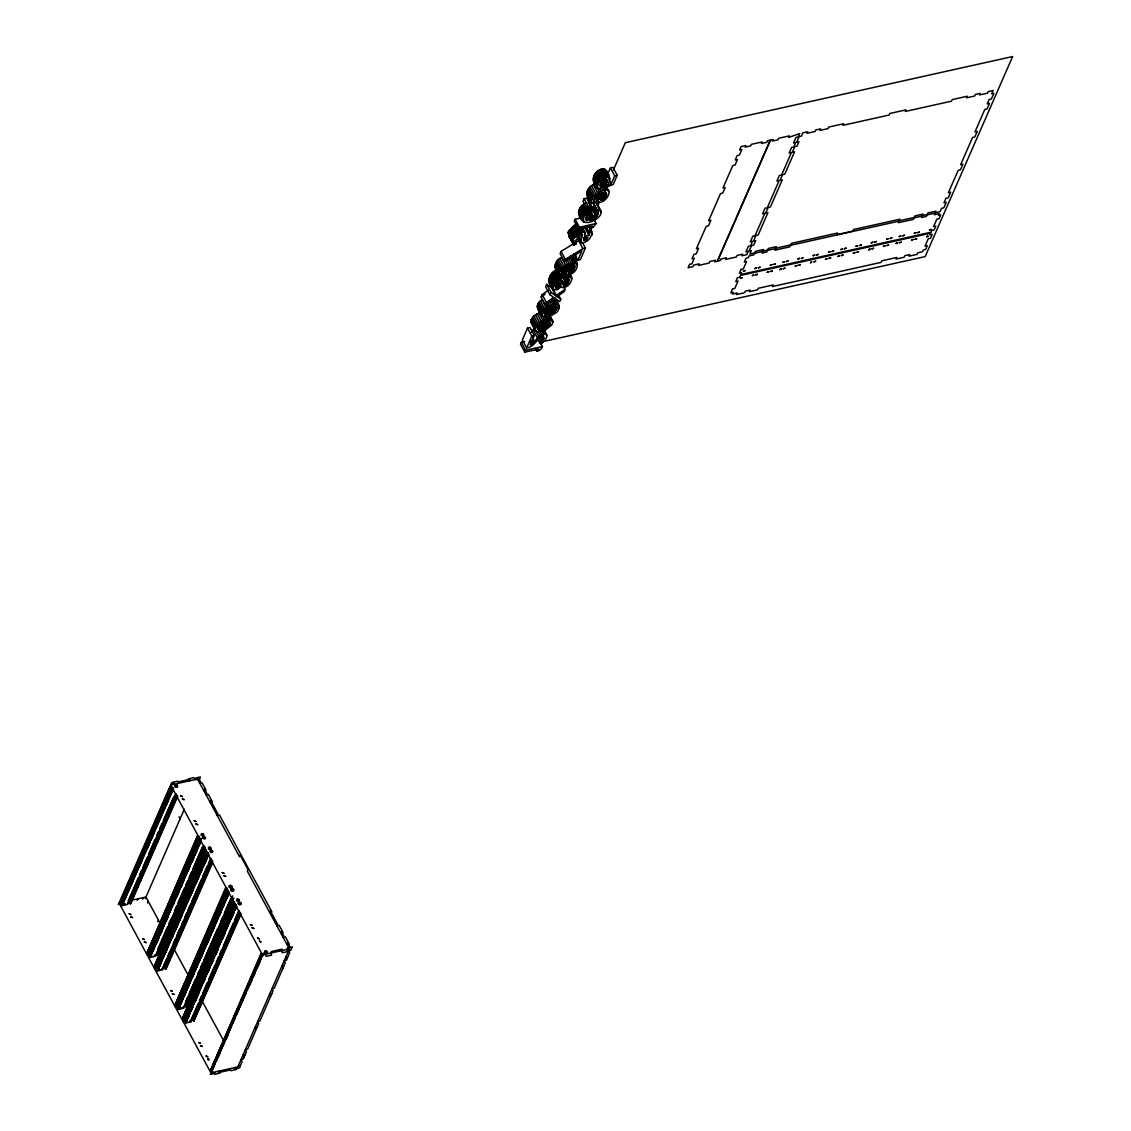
<?xml version="1.0" encoding="UTF-8"?>
<svg xmlns="http://www.w3.org/2000/svg" width="1131" height="1131" viewBox="0 0 1131 1131"><rect width="100%" height="100%" fill="white"/><g stroke="black" fill="none" stroke-linecap="round" stroke-linejoin="round"><path stroke-width="1.5" d="M574.859 266.167L573.516 264.979L570.349 267.34L568.214 272.302C571.508 274.041 575.043 269.249 574.859 266.167L573.417 263.523M606.668 194.461L605.339 192.199L603.586 193.344L601.07 195.861L600.038 199.523C603.021 201.219 606.103 197.119 606.668 194.461L605.241 191.803M601.07 212.388L595.471 201.502L593.238 203.269L598.158 211.737C599.176 216.403 593.308 219.852 589.265 220.446C601.579 212.642 589.788 205.884 584.02 216.318C579.015 228.533 601.169 220.248 601.07 212.388L595.471 201.502M558.46 269.701C549.002 270.988 545.17 283.584 553.625 289.861L557.526 289.635L561.499 286.355L562.178 287.585C568.709 288.264 575.142 278.721 569.416 273.546M549.694 315.408L552.889 321.557L551.815 324.979L544.76 330.535L536.971 331.765L535.274 330.591L530.665 320.78L533.917 315.945L540.519 312.114M552.564 320.709C546.499 316.652 534.553 323.268 535.274 330.591M554.798 298.513C559.477 303.009 561.386 310.262 554.671 313.655C551.221 315.902 546.542 318.362 542.484 316.383C537.889 311.52 534.383 303.645 541.933 299.871L549.949 314.545C574.647 297.001 527.173 313.64 549.949 314.545M555.067 299.715L554.77 297.863L559.393 306.671M597.253 215.823L592.955 207.864L594.128 205.375L593.238 203.269M550.288 323.452C548.281 318.207 538.667 323.438 537.578 327.849C539.628 333.094 549.214 327.877 550.288 323.452L548.86 320.794M589.548 229.07L592.418 234.386L591.428 234.598L591.555 231.035L589.011 226.313M592.418 234.386L590.636 236.506C590.226 240.96 578.167 246.714 581.362 238.57L575.976 239.772L576.287 243.745L573.827 245.229L573.502 240.323L572.187 240.62L573.021 238.698L568.723 230.738L576.64 224.065L580.938 232.025L584.996 232.293L584.6 236.125L588.912 235.163L588.799 231.869L585.929 226.568M559.562 275.3C552.974 269.857 553.992 260.809 561.414 257.444L565.712 265.403C562.475 267.368 557.032 272.203 560.34 276.105L562.715 274.409L561.273 271.751M593.096 198.971L594.538 201.629L592.163 203.326C583.865 196.61 586.056 187.265 594.977 183.745L599.274 191.704C621.456 182.218 599.402 215.314 594.722 196.045M599.274 191.704L592.305 197.444L591.386 202.52M569.133 280.276L569.19 279.3C566.391 277.434 563.309 282.665 563.492 285.224C566.122 287.133 568.61 282.439 569.133 280.276L567.705 277.632M562.361 281.506C556.282 273.292 552.395 300.676 562.361 281.506L560.919 278.848M573.827 245.229L568.95 236.407L569.204 232.364L567.875 232.647L573.106 241.921M175.899 785.14C176.705 788.66 177.228 784.235 175.376 785.267C175.559 788.081 177.411 784.49 175.8 786.526M202.916 835.357L202.081 834.113L203.043 834.24L202.576 835.385L201.629 834.07L203 835.328M203.75 837.194L204.881 837.873M209.376 847.402C211.865 850.201 208.995 846.638 209.631 848.773C209.73 846.539 210.917 848.222 208.995 848.179M211.073 850.54L212.246 851.53L211.073 851.092M230.144 886.025L230.823 887.312M231.883 889.037L232.604 890.394M237.666 899.385C240.239 902.269 235.248 897.618 237.637 900.7C240.338 900.12 235.7 898.353 238.33 900.842M239.235 902.623L239.885 904.079M265.601 951.397L266.421 952.811M603.968 188.099L603.389 186.756C614.995 175.234 596.701 177.864 600.886 187.675L598.751 189.513C590.933 184.042 591.838 172.322 600.717 169.367C608.407 166.172 613.016 181.851 606.216 185.809L611.291 183.674L614.713 175.871L610.401 167.911L612.917 167.346L617.229 175.305L613.242 184.41L603.968 188.099L600.391 181.469M597.818 188.58C595.698 182.897 605.043 173.552 609.765 178.345M573.092 258.561L572.95 256.426C580.627 262.604 577.446 272.684 568.921 274.706C561.923 275.667 567.55 266.11 571.113 265.121C567.013 265.728 561.132 269.136 562.093 273.914L562.715 274.409M582.96 221.209C575.948 215.865 578.012 205.828 585.717 203.297M743.35 271.129L744.862 270.903M803.024 257.995L801.398 258.561L802.854 257.585M861.355 244.89L859.687 245.583L861.271 245.102M919.376 231.954L917.75 232.83L919.418 232.053M753.797 274.89L752.384 275.512M753.939 275.215L752.341 275.596M811.789 261.968L810.446 263.071L810.63 262.279M868.622 250.036L870.22 249.173L868.636 249.598M926.558 236.747L928.183 236.294L926.6 236.662M928.155 236.365L927.406 236.096M232.986 890.097L231.431 889.136L232.505 890.408M207.666 1059.125C209.744 1062.377 209.235 1056.778 207.708 1059.577M260.922 941.911L259.338 940.978L260.809 942.038M539.544 343.414L543.855 338.367L543.559 335.808C537.055 337.9 534.567 347.245 526.678 347.853L522.366 339.894L527.498 328.146L530.029 327.58L534.327 335.554L530.185 345.026C536.207 342.495 537.819 333.277 545.269 333.702C549.765 336.374 543.318 342.212 540.872 344.22L537.395 339.427M594.538 201.629L593.916 201.134C592.955 196.356 598.836 192.949 602.936 192.341L598.681 196.342L597.592 201.36M571.565 277.533L568.766 276.883L564.411 279.696L563.69 277.957C557.866 276.939 552.762 283.952 553.2 289.324M591.852 215.682L592.079 213.363C588.855 211.469 585.278 216.473 585.505 219.485L586.918 220.587L591.852 215.682L589.703 211.695M582.069 236.69L582.507 234.258L581.08 233.792L576.725 237.878L582.069 236.69L580.627 234.032M558.389 305.144C552.197 302.514 539.275 309.258 542.484 316.383M870.177 249.371L869.442 249.032M204.683 838.212L203.764 837.548M119.759 903.358L170.088 787.289L119.759 903.358L120.72 903.132L171.29 787.501L170.314 787.713M120.876 903.429L172.096 787.317L120.72 903.132M172.11 792.152L173.51 788.943L172.732 787.501L121.681 903.245L172.251 787.614M175.899 793.566L127.435 904.39L122.049 905.592L172.223 789.226L173.184 789.339M122.954 904.574L121.978 904.8L172.548 789.155M122.134 905.083L173.128 788.222M122.049 905.592L173.51 788.943M131.055 885.7L133.161 880.879M140.173 864.819L142.28 859.998M147.2 848.759L150.013 842.341M151.413 839.131L153.519 834.31M166.158 805.399L168.265 800.578M128.185 900.842L138.024 878.349M139.424 875.14L141.531 870.319M142.944 867.109L147.157 857.468M148.557 854.258L154.876 839.81M156.983 834.989L158.382 831.78M159.796 828.571L161.903 823.75M163.302 820.54L173.128 798.048M174.259 796.351L127.435 904.39M139.24 879.395L129.415 901.888L130.192 903.782L177.002 795.743M140.64 876.186L174.358 799.094M129.5 902.057L175.856 796.054M176.804 794.909L129.952 903.344M130.178 903.301L177.228 795.687M130.192 903.782L177.242 796.167M130.758 903.655L177.807 796.04M137.19 900.375L137.883 898.82M142.676 899.159L143.368 897.604M145.235 898.65L184.325 809.245M197.232 779.711L198.208 777.478L200.555 781.804L199.862 783.373L202.124 782.864L206.026 790.074L203.764 790.569L204.442 789.014L206.789 793.34L206.096 794.895L208.358 794.4L212.26 801.596L209.998 802.105L210.677 800.536L217.901 813.91L217.223 815.465L219.485 814.97L271.921 911.939L269.659 912.448L270.337 910.893L277.604 924.31L276.925 925.879L279.173 925.37L283.075 932.58L280.813 933.075L281.492 931.52L283.839 935.846L283.16 937.401L285.408 936.906L289.31 944.102L287.048 944.611L287.726 943.042L290.073 947.368L237.086 1068.541M199.014 780.333L200.47 776.983L195.635 778.057L194.942 779.627L193.853 777.605L188.368 778.821L189.457 780.842L190.149 779.273L179.391 781.662L178.712 783.232L177.624 781.21L172.138 782.44L173.227 784.447L173.905 782.892L171.332 783.458L118.373 904.56L120.96 903.994M147.567 902.976L148.26 901.421M157.704 921.708L158.382 920.153M147.327 952.33L197.487 835.965L147.327 952.33L198.533 836.219M199.621 838.241L197.854 838.637L199.31 839.343L148.755 954.974L147.779 955.186L147.284 954.267L198.688 836.516L199.565 837.124M149.32 950.436L155.64 935.973M157.039 932.764L159.146 927.943M160.545 924.734L166.865 910.285M168.279 907.062L174.598 892.613M176.705 887.793L179.504 881.374M180.918 878.165L182.317 874.942M184.424 870.135L190.743 855.672M192.157 852.463L199.169 836.403M198.66 838.128L147.553 954.762L151.003 953.998L147.525 954.705M147.779 955.186L198.816 838.424M149.278 952.373L151.384 947.552M161.648 923.843L163.755 919.036M165.437 915.431L170.343 904.192M180.875 880.102L182.982 875.281M184.395 872.072L186.502 867.251M193.245 851.572L195.352 846.766M153.123 943.947L154.523 940.738M157.336 934.319L159.443 929.498M173.481 897.378L174.895 894.169M177.002 889.348L178.401 886.139M188.934 862.048L191.04 857.227M192.44 854.018L194.546 849.197M157.492 934.602L159.598 929.781M160.998 926.572L163.104 921.751M165.918 915.332L167.317 912.123M177.157 889.63L178.557 886.421M181.37 880.003L183.476 875.182M192.595 854.301L194.702 849.48M197.515 843.062L198.915 839.838M199.636 839.273L148.91 955.271L200.116 839.16L150.197 954.974L200.767 839.343L149.716 955.087M203.919 845.408L155.47 956.232L150.084 957.42L200.258 841.068L201.219 841.181L199.113 846.002M150.197 954.974L150.974 956.416L150.169 956.925L201.148 840.064L150.084 957.42M156.276 943.961L159.075 937.542M160.489 934.333L162.595 929.512M163.048 928.028L164.447 924.805M166.101 921.482L168.208 916.661M173.128 905.422L174.527 902.213M176.634 897.392L179.447 890.959M180.847 887.75L184.113 879.833M187.633 871.803L189.739 866.996M192.086 862.062L194.193 857.241M194.645 855.743L197.699 849.211M157.619 949.46L167.459 926.982M168.858 923.773L170.965 918.952M174.485 910.922L176.592 906.101M177.991 902.891L184.311 888.429M185.71 885.22L187.817 880.399M189.23 877.189L191.337 872.369M192.737 869.159L202.562 846.681M155.47 956.232L202.986 846.582M157.435 953.716L168.675 928.028M170.074 924.819L189.047 881.445M190.446 878.236L203.792 847.727M157.534 953.9L203.877 847.897M204.838 846.751L157.789 954.352L158.792 955.483L157.803 953.645M157.987 955.186L205.036 847.571M158.199 955.13L205.248 847.529M205.276 848.01L154.594 965.789L205.814 849.678L203.707 854.499M179.165 908.914L180.564 905.705M186.884 891.242L188.283 888.033M154.594 965.789L205.333 849.791M158.001 960.686L155.399 965.605L167.19 938.009M168.59 934.8L202.293 857.708M155.088 968.716L205.658 853.071L206.62 852.859L156.064 968.489L155.088 968.716L154.565 967.726L206.45 849.862M159.4 957.462L178.359 914.102M179.772 910.893L189.598 888.4M190.998 885.191L200.837 862.713M202.237 859.503L205.05 853.071M205.361 852.52L154.862 968.277L158.312 967.514L158.962 968.716M154.565 967.726L156.94 964.305M158.34 961.096L164.659 946.633M166.073 943.424L180.112 911.303M182.218 906.482L188.538 892.034M189.937 888.81L205.39 853.481M162.878 951.383L164.985 946.562M166.384 943.353L169.198 936.92M175.517 922.472L177.256 918.867M187.788 894.777L189.895 889.956M197.996 871.082L202.209 861.44M156.347 967.33L158.453 962.509M159.853 959.3L161.959 954.479M164.773 948.061L166.172 944.852M175.998 922.359L177.411 919.15M191.45 887.029L193.557 882.208M196.37 875.79L197.769 872.581M199.876 867.76L201.29 864.551M206.945 852.788L156.219 968.786L207.425 852.675L157.506 968.489L208.076 852.859L157.025 968.603M211.228 858.924L162.779 969.748L157.393 970.949L207.553 854.584L208.528 854.697L207.114 857.906M158.283 969.931L157.322 970.158L207.878 854.513M208.457 853.58L157.902 969.21L157.506 968.489M157.393 970.949L208.853 854.301L208.076 852.859M159.372 967.118L161.479 962.297M164.985 954.267L167.091 949.446M172.011 938.207L173.411 934.998M175.517 930.177L178.33 923.758M179.73 920.549L181.837 915.728M190.969 894.847L193.076 890.026M196.582 881.996L198.688 877.175M200.102 873.966L202.209 869.145M204.64 863.943L206.747 859.122M166.342 959.767L162.129 969.408L211.002 858.5M167.741 956.557L169.848 951.737M173.354 943.706L175.461 938.886M176.874 935.676L179.673 929.258M181.78 924.437L183.194 921.228M184.593 918.019L186.7 913.198M188.114 909.988L190.22 905.168M191.62 901.958L201.445 879.466M202.859 876.256L207.072 866.615M208.472 863.405L210.578 858.585M165.451 965.634L167.558 960.813M168.957 957.604L187.93 914.244M189.329 911.035L199.155 888.542M200.569 885.333L210.394 862.84M210.493 863.024L164.744 967.245L165.536 969.126L212.345 861.101M165.296 968.702L212.147 860.267M165.508 968.659L212.557 861.044M165.536 969.126L212.586 861.525M166.101 969.013L212.444 863.01M187.958 974.738L173.877 948.81M226.115 888.231L175.39 1004.229L226.596 888.132L192.185 966.821M176.747 1002.165L183.066 987.702M184.466 984.493L190.786 970.03M227.684 890.139L225.917 890.535L227.444 891.369L176.888 1007L175.913 1007.212L175.347 1006.18L226.751 888.415M226.143 890.974L175.588 1006.604L179.037 1005.841M226.723 890.04L175.687 1006.788L179.122 1006.01M175.913 1007.212L227.048 889.97M178.755 1001.076L180.861 996.255M186.799 983.009L188.905 978.188M200.145 952.5L202.251 947.679M203.665 944.47L205.771 939.649M178.528 1002.575L177.129 1005.784L175.347 1006.18M203.82 944.753L205.927 939.932M212.246 925.483L213.646 922.274M224.178 898.17L226.285 893.363M177.044 1007.283L228.25 891.186L176.888 1007M178.33 1007L228.405 891.468L178.33 1007L179.108 1008.442L178.302 1008.951L228.702 893.023L178.203 1009.446L183.604 1008.244L232.76 895.823M178.302 1008.951L229.282 892.09M178.203 1009.446L229.183 892.91M180.889 1004.017L182.996 999.196M184.395 995.987L185.809 992.778M187.916 987.957L189.315 984.748M192.129 978.315L194.235 973.508M201.247 957.448L203.354 952.627M206.874 944.597L211.087 934.955M212.487 931.746L214.593 926.925M219.513 915.686L220.913 912.477M227.232 898.014L228.702 893.023M185.753 1001.486L187.859 996.665M189.259 993.456L195.578 979.008M197.685 974.187L199.098 970.978M200.498 967.754L202.605 962.948M204.018 959.724L217.35 929.215M220.87 921.185L222.977 916.364M224.376 913.155L230.696 898.693M184.07 1006.208L231.12 898.608M186.276 1004.144L200.314 972.024M201.714 968.8L215.06 938.292M216.473 935.083L231.912 899.739M186.361 1004.314L232.011 899.923M232.958 898.777L185.908 1006.378L186.926 1007.509L185.922 1005.671M186.12 1007.212L233.863 898M186.332 1007.155L233.382 899.555M233.396 900.036L182.727 1017.801L233.933 901.704L182.727 1017.801M190.432 999.479L191.832 996.27M198.151 981.807L199.565 978.598M222.029 927.208L223.443 923.999M225.55 919.178L226.949 915.969M229.763 909.536L231.162 906.327M183.264 1020.798L233.82 905.168L234.796 904.941L184.226 1020.586L183.264 1020.798L182.699 1019.752L234.584 901.888L229.664 913.127M189.64 1004.667L184.014 1017.518L183.052 1017.73M191.04 1001.458L200.866 978.979M202.279 975.756L206.492 966.128M207.892 962.919L212.105 953.277M213.519 950.068L219.838 935.606M221.945 930.799L224.744 924.366M226.158 921.157L227.557 917.948M235.036 903.726L234.06 903.612L183.024 1020.36L186.474 1019.597L187.124 1020.812M182.699 1019.752L183.66 1019.54L192.963 998.291M193.5 997.047L199.819 982.599M201.219 979.389L213.321 951.722M213.858 950.478L220.177 936.016M221.577 932.806L231.586 909.96M232.816 907.119L234.06 903.612M202.576 977.311L204.683 972.49M187.986 1011.326L190.093 1006.505M191.492 1003.296L193.599 998.475M207.637 966.355L209.051 963.145M223.09 931.025L225.196 926.204M228.01 919.786L229.409 916.562M184.381 1020.869L235.601 904.772L184.226 1020.586M236.238 904.956L185.187 1020.699L235.757 905.054M239.39 911.02L190.941 1021.83L185.555 1023.032L235.729 906.68L236.69 906.779L235.276 910.003M186.459 1022.028L185.484 1022.24L236.054 906.61M185.64 1022.523L236.619 905.662L185.555 1023.032M186.827 1020.812L189.64 1014.394M191.04 1011.185L193.147 1006.364M195.578 1001.147L198.759 993.513M203.679 982.274L205.093 979.064M207.892 972.632L209.998 967.811M211.412 964.602L213.519 959.781M215.95 954.578L218.057 949.757M222.637 938.9L224.744 934.093M231.77 918.033L233.877 913.212M190.291 1021.491L198.01 1003.833M199.424 1000.61L201.53 995.803M202.93 992.58L207.143 982.952M208.542 979.743L214.862 965.28M216.275 962.071L218.382 957.25M219.782 954.041L221.888 949.22M223.288 946.011L233.127 923.532M234.527 920.309L238.74 910.681M239.164 910.582L190.941 1021.83M238.655 915.106L193.005 1019.498L195.72 1012.909M197.133 1009.7L199.24 1004.879M200.639 1001.656L219.598 958.296M220.997 955.087L230.837 932.608M232.237 929.385L238.556 914.937M240.62 915.092L193.698 1021.222L193.26 1019.964L240.309 912.364M193.458 1020.784L240.733 913.141M193.698 1021.222L240.747 913.622M567.875 232.647L568.723 230.738M524.671 341.534L521.32 342.283L520.486 344.206L524.784 352.165L538.752 349.055L536.787 351.161L535.345 348.518M558.615 295.248L560.778 299.22L559.718 301.638L554.869 298.259L545.425 304.974L541.113 297.015L542.173 294.597L548.238 290.299M563.662 286.68L565.09 289.338L555.929 295.827L551.631 287.868L546.655 284.362L545.594 286.779L549.906 294.739L553.766 297.411L546.471 302.557L545.425 304.974M581.108 240.111L578.591 240.677L561.075 251.379L560.114 253.57L564.411 261.544L581.928 250.856L577.828 260.229L580.344 259.663L585.406 248.071L582.536 242.769M581.801 217.788L575.114 219.273L574.265 221.195L578.577 229.155L592.531 226.044L590.566 228.165L589.138 225.507M584.105 198.703L588.403 206.662L587.328 209.136L589.845 208.585L590.933 206.096L586.621 198.137L584.105 198.703L583.016 201.177L588.827 211.766M261.558 953.772L210.818 1069.77L262.039 953.673M524.784 352.165L525.632 350.242L521.32 342.283M526.678 347.853L531.81 336.105L527.498 328.146M549.906 294.739L550.953 292.321L546.655 284.362M564.411 261.544L565.373 259.338L582.889 248.636L585.406 248.071M578.577 229.155L579.411 227.246L575.114 219.273M212.119 1069.488L224.815 1038.795M226.228 1035.572L259.932 958.48M211.624 1069.587L262.194 953.956L263.071 954.564M262.675 953.843L211.03 1072.146L261.346 956.077L263.127 955.681M212.458 1069.898L214.565 1065.077M216.134 1061.5L220.192 1052.226M220.347 1051.872L223.698 1044.196M223.867 1043.842L231.586 1026.17M232.83 1023.315L234.937 1018.508M236.506 1014.931L239.32 1008.499M239.843 1007.254L246.332 992.438M247.576 989.597L255.295 971.925M255.465 971.571L259.678 961.93M260.215 960.686L261.614 957.476M218.127 1057.358L220.234 1052.537M226.129 1039.304L228.236 1034.483M249.725 985.087L251.831 980.266M253.231 977.057L255.337 972.236M257.727 967.033L259.833 962.212M606.994 175.715L610.401 167.911M558.318 295.954L559.732 292.717M573.827 260.455L575.948 255.62M597.818 205.602L599.232 202.378M613.341 170.117L625.33 142.69L1012.627 56.55L925.158 256.596L543.021 341.59M565.09 289.338L564.044 291.741L557.046 296.675L554.176 291.374M540.929 343.866L542.371 346.524L541.537 348.419L539.19 350.638L536.787 351.161M594.001 219.541L596.15 223.514L592.969 227.628L590.566 228.165M853.735 229.423L853.014 231.049L836.883 234.64L837.59 233.014L791.332 243.363L790.654 244.918L775.682 248.24L776.361 246.685L768.302 248.481L767.61 250.036L762.775 251.124L763.453 249.555L755.381 251.351L754.702 252.92L749.867 253.994L751.323 250.644L749.061 251.153L751.507 245.568L753.769 245.074L755.72 240.606L753.458 241.115L755.89 235.531L758.152 235.036L767.949 212.614L765.687 213.123L768.133 207.553L770.395 207.044L782.313 179.772L780.051 180.267L782.496 174.697L784.758 174.188L794.556 151.78L792.294 152.275L794.74 146.705L796.987 146.196L798.938 141.743L796.676 142.252L799.122 136.667L801.384 136.172L802.84 132.822L807.69 131.747L806.997 133.302L815.069 131.507L815.748 129.952L820.597 128.877L819.918 130.433L827.977 128.637L828.67 127.082L843.627 123.746L842.948 125.315L889.178 115.023L889.857 113.468L906.002 109.877L905.323 111.446L951.539 101.154L952.231 99.599L967.259 96.248L966.581 97.817L974.653 96.022L975.332 94.467L980.167 93.378L979.488 94.947L987.561 93.152L988.24 91.583L993.089 90.508L991.618 93.859L993.88 93.35L991.435 98.934L989.187 99.429L987.236 103.896L989.484 103.388L987.052 108.972L984.79 109.467L974.993 131.889L977.255 131.38L974.809 136.95L972.561 137.459L960.629 164.73L962.891 164.235L960.445 169.806L958.197 170.314L948.386 192.722L950.648 192.228L948.216 197.798L945.954 198.293L944.003 202.76L946.265 202.251L943.82 207.835L941.558 208.33L940.101 211.681L935.266 212.755L935.945 211.2L927.872 212.996L927.194 214.551L922.345 215.625L923.037 214.07L914.965 215.865L914.286 217.421L899.244 220.771L899.937 219.202L853.707 229.48M124.156 904.107L125.188 904.546M123.746 904.178L125.117 904.107M125.131 904.418L123.816 904.263L125.018 904.291M160.574 969.79L159.584 969.833L160.348 969.734M181.384 1008.301L180.239 1008.287L181.214 1008.159M153.208 956.388L152.572 956.388M240.182 903.612C237.92 904.093 240.564 901.478 239.023 903.627M573.021 238.698L580.938 232.025M531.301 332.33L534.454 328.414L538.766 336.374M586.537 239.518L588.177 237.058L583.949 237.991L583.554 240.182L586.537 239.518L585.095 236.874M175.701 786.483L176.888 785.904M203.382 834.551L201.799 834.876L202.972 834.89M204.626 837.972L203.552 838.014M210.578 847.854L209.164 848.406M211.935 851.487L210.719 851.403M229.89 886.874C228.929 884.753 233.65 887.496 229.805 886.718M231.53 890.097L233.17 889.645L231.685 890.04M238.669 900.149L237.128 900.205L238.584 899.993M266.76 952.118L265.531 952.514L264.979 951.496L266.619 951.708L265.474 952.542L266.888 951.991M597.536 211.228L599.769 209.461M561.075 270.705L562.121 269.899L566.433 277.858M541.113 297.015L545.17 294.131M588.799 231.869L591.16 230.3L591.555 231.035M180.281 1008.301L180.578 1008.4M810.729 262.222L811.464 261.925M565.712 265.403L572.936 262.929L577.262 264.385M204.414 838.481L203.933 837.52M204.669 838.396L203.764 837.025M209.009 848.42L209.518 847.317L210.281 848.787M614.713 175.871L617.229 175.305M588.403 206.662L590.933 206.096M579.411 227.246L596.15 223.514M531.81 336.105L534.327 335.554M525.632 350.242L542.371 346.524M198.081 839.061L201.558 838.354M205.489 850.074L204.768 849.423M206.902 851.7L205.121 852.095L205.658 853.071M122.968 902.156L119.066 903.005L210.917 1072.895L237.807 1066.915M131.733 900.191L145.941 897.024L160.022 923.052M226.271 888.528L225.564 887.877L175.39 1004.229M227.529 889.857L227.232 888.316M234.23 903.895L233.255 904.121L233.82 905.168M148.613 952.033L147.638 952.26M147.284 954.267L148.585 953.984M155.23 955.794L154.396 955.115M161.705 968.631L165.098 967.867M261.713 954.069L260.992 953.419L210.818 1069.77M284.037 965.817L281.775 966.326L282.877 968.348M271.808 993.81L269.546 994.319L270.634 996.326M182.925 1020.19L186.375 1019.413M192.92 1019.328L194.263 1021.095M189.867 1020.713L193.26 1019.964M257.472 1026.595L255.21 1027.104L256.27 1029.182M242.967 1055.096L245.229 1054.587M210.79 1071.721L212.077 1071.425M218.297 1072.655L229.056 1070.265L229.734 1068.71L230.823 1070.718L236.308 1069.502L235.22 1067.48L234.541 1069.049L239.376 1067.975L242.076 1061.641L240.988 1059.62L243.278 1059.054L246.473 1051.604L245.385 1049.582L247.661 1049.017L258.702 1023.612L257.614 1021.59L259.904 1021.024L273.066 990.756L271.977 988.734L274.239 988.24L285.309 962.764L284.22 960.756L286.482 960.247L289.692 952.726L288.603 950.719L290.865 950.21L292.335 946.873L287.486 947.948L286.807 949.503L287.896 951.524L282.411 952.74L281.322 950.719L282.001 949.163L271.256 951.553L270.578 953.122L271.666 955.13L266.181 956.359L265.078 954.338L265.771 952.769L263.184 953.348L210.239 1074.45L212.812 1073.87L213.505 1072.315L214.593 1074.337L220.078 1073.107L218.99 1071.099M176.931 785.635L175.319 786.186M177.016 785.791L175.489 786.356M201.827 834.961L203.297 834.395M203.382 837.802L205.036 837.619M210.79 851.558L212.275 850.993M210.762 851.473L212.345 851.148M230.328 885.813L230.894 887.27L230.314 885.983M229.777 886.633L231.36 886.308M231.388 889.927L233.17 889.645M237.298 900.432L238.358 900.375M238.853 903.4L240.521 903.231M265.389 952.387L266.379 952.189M744.976 270.45L743.364 271.355M588.007 202.788L590.099 203.594L594.722 212.204M580.132 214.48L581.362 214.692M538.172 308.424L541.325 312.891M549.949 282.213L548.903 281.35M557.046 296.675L560.778 299.22M550.953 292.321L555.929 295.827M593.506 180.621L598.751 189.513M587.088 194.56L587.866 195.352M555.264 267.34L560.34 276.105M578.648 213.25L579.228 213.985M568.95 236.407L569.515 237.27M604.661 169.183L608.959 177.143M609.807 179.235L605.17 169.678M603.954 168.901L608.266 176.86M609.142 179.702L611.291 183.674M603.049 168.844L607.361 176.804M601.946 169L606.258 176.973M605.82 177.949L607.248 180.607M600.717 169.367L605.028 177.327M604.576 178.26L606.725 182.247M599.515 169.89L603.827 177.85M603.29 178.034L606.159 183.335M598.341 170.583L602.653 178.542M602.54 179.15L605.41 184.452M605.594 185.541L609.086 191.606M605.749 185.936L608.619 191.238M597.21 171.445L601.522 179.405M605.368 186.375L607.531 190.347M601.621 180.296L604.491 185.597M604.138 186.134L606.287 190.121M596.164 172.435L600.462 180.394M600.519 181.455L603.389 186.756M600.448 182.19L604.746 190.149M595.245 173.495L599.557 181.455M604.067 191.874L606.216 195.847M594.482 174.655L598.78 182.614M600.052 185.145L602.922 190.46M593.846 175.885L598.158 183.844M603.247 193.344L605.396 197.331M599.628 188.326L601.07 190.983M593.21 177.779L597.521 185.738M602.173 194.56L604.322 198.547M593.096 179.362L597.408 187.322M600.943 195.465L603.106 199.438M598.356 192.284L599.798 194.928M600.321 195.748L602.47 199.735M599.67 195.946L601.833 199.933M593.238 184.664L597.536 192.623M599.769 197.359L601.211 200.017M597.239 193.698L598.681 196.342M599.26 197.331L600.702 199.975M598.596 196.865L600.038 199.523M591.57 185.795L595.867 193.754M596.419 195.182L597.861 197.84M595.288 194.984L597.451 198.971M595.91 196.737L598.78 202.053M590.128 186.983L594.439 194.942M595.118 195.946L598.087 201.799M588.94 188.213L593.252 196.172M596.348 202.223L601.084 211.158M587.993 189.485L592.305 197.444M587.286 190.8L591.598 198.759M593.86 203.778L598.455 212.444M594.128 205.375L598.44 213.335M586.805 192.284L591.103 200.244M586.735 193.542L592.163 203.326M593.775 206.464L598.087 214.423M589.59 203.113L594.793 213.01M588.883 202.845L593.195 210.804M591.753 208.669L593.902 212.656M594.595 214.508L596.023 217.152M590.156 206.775L592.319 210.748M589.095 206.931L591.244 210.903M593.224 215.625L594.652 218.269M590.82 211.667L592.248 214.325M587.145 205.955L590.014 211.257M591.81 216.516L593.238 219.174M588.954 212.996L591.117 216.982M583.398 204.457L587.696 212.416M587.894 214.254L590.043 218.226M582.324 205.262L586.621 213.222M586.494 215.456L588.643 219.428M581.334 206.195L585.632 214.155M580.457 207.227L584.769 215.187M585.476 217.93L586.918 220.587M579.708 208.358L584.02 216.318M589.59 228.01L591.739 231.996M579.086 209.603L583.398 217.562M589.534 229.211L591.697 233.184M578.577 211.045L582.889 219.004M582.295 218.453L584.444 222.439M578.436 212.26L583.525 221.945M585.519 226.766L589.11 233.396M584.6 227.204L588.912 235.163M582.437 227.854L585.194 232.944M581.829 227.6L585.208 233.806M581.023 227.543L583.172 231.53M580.019 227.699L582.168 231.671M584.19 237.595L585.618 240.253M583.214 237.991L584.656 240.634M575.481 224.56L579.779 232.519M574.392 225.182L578.704 233.142M573.375 225.96L577.687 233.919M579.298 238.076L581.758 242.812M578.549 237.552L580.698 241.539M578.704 238.16L581.207 242.571M572.427 226.879L576.725 234.838M571.551 227.925L575.849 235.884M578.591 240.677L582.889 248.636M570.731 229.112L575.043 237.086M569.996 230.455L574.294 238.415M574.845 241.087L576.287 243.745M568.709 235.305L573.021 243.264M574.237 253.598L577.828 260.229M572.343 255.677L577.503 265.347M572.116 256.497L575.707 263.127M570.872 256.256L574.463 262.901M570.066 257.628L572.936 262.929M573.417 264.583L574.845 267.241M572.244 264.654L574.392 268.627M568.229 257.925L571.098 263.24M570.703 264.795L573.573 270.111M567.098 259.777L569.246 263.763M569.628 266.025L572.498 271.327M561.075 251.379L565.373 259.338M564.581 259.169L567.451 264.484M568.412 266.916L571.282 272.218M568.497 268.542L570.646 272.514M568.568 270.055L570.01 272.712M567.946 270.139L569.388 272.797M565.415 266.478L566.857 269.136M567.437 270.111L568.879 272.755M569.628 274.211L571.777 278.184M569.614 275.045L571.763 279.032M569.119 274.154L570.547 276.798M568.327 274.084L569.755 276.742M559.746 258.575L564.044 266.534M564.595 267.962L566.037 270.62M567.338 274.225L568.766 276.883M563.464 267.764L565.627 271.751M564.086 269.517L566.235 273.504M563.295 268.726L565.443 272.712M558.304 259.762L562.616 267.722M563.394 269.277L566.263 274.579M562.616 268.203L567.564 277.265M567.182 279.103L568.61 281.76M557.116 260.992L561.428 268.952M561.796 272.034L565.373 278.678M565.656 279.329L567.819 283.301M556.169 262.265L560.481 270.224M561.372 273.334L564.242 278.636M561.542 274.395L564.411 279.696M555.462 263.58L559.774 271.539M564.779 280.502L566.928 284.489M560.608 273.674L562.771 277.661M554.982 265.064L559.28 273.023M563.789 281.308L565.952 285.281M557.23 269.8L561.527 277.774M563.266 281.562L565.429 285.549M554.911 266.322L559.209 274.282M562.729 281.732L564.878 285.719M556.099 270.153L560.396 278.113M562.941 283.132L564.369 285.775M562.531 283.061L563.973 285.719M554.996 270.662L559.294 278.622M559.576 279.315L561.725 283.287M553.921 271.355L558.233 279.315M557.894 279.852L560.764 285.153M552.903 272.218L557.201 280.177M556.82 281.266L559.689 286.581M551.942 273.221L556.24 281.181M556.961 283.132L559.11 287.118M556.367 283.57L558.516 287.543M551.066 274.366L555.363 282.326M555.731 283.881L557.894 287.868M555.802 285.408L557.244 288.066M550.274 275.653L554.586 283.612M555.208 285.493L556.65 288.136M554.77 285.408L556.198 288.066M554.459 285.182L555.886 287.839M549.581 277.067L553.893 285.04M549.058 278.452L553.356 286.412M548.761 279.626L554.247 290.172M548.719 280.601L553.625 289.861M555.788 301.044L559.378 307.689M553.808 298.019L557.399 304.649M552.592 297.778L556.183 304.409M551.871 299.121L554.741 304.423M555.363 305.907L556.805 308.565M554.374 305.427L556.523 309.413M550.953 300.719L553.101 304.691M553.893 306.317L556.042 310.304M552.508 305.851L555.378 311.166M549.185 301.199L551.334 305.186M550.953 305.342L554.543 311.986M547.446 301.892L549.609 305.879M549.935 306.133L553.526 312.764M542.173 294.597L546.471 302.557M548.804 306.84L552.395 313.471M546.471 304.098L547.899 306.755M547.616 307.434L551.193 314.065M549.016 314.729L552.889 321.557M545.764 309.597L548.634 314.899M549.284 315.931L552.861 322.575M548.733 315.563L550.882 319.55M540.42 301.058L544.718 309.017M544.534 309.809L547.404 315.111M548.238 316.652L549.666 319.31M544.195 311.166L546.344 315.153M539.19 302.26L543.488 310.219M548.874 320.087L550.316 322.745M546.796 316.666L548.238 319.31M543.318 311.039L545.467 315.012M543.347 312.057L544.774 314.701M547.856 320.313L550.019 324.3M538.229 303.476L542.527 311.435M544.435 315.606L546.584 319.578M547.376 321.218L549.525 325.191M537.536 304.72L541.848 312.679M545.99 320.737L548.86 326.053M537.168 305.893L544.831 320.073M537.154 306.897L541.791 315.705M544.435 320.243L548.026 326.873M544.138 322.349L547.008 327.651M538.794 312.806L543.092 320.766M542.3 321.727L545.877 328.372M537.084 313.683L541.396 321.642M541.099 322.321L544.69 328.951M543.629 329.093L546.81 335.03M535.43 314.757L546.909 335.794M543.106 329.715L545.269 333.702M542.937 331.001L544.379 333.659M539.261 324.484L542.131 329.785M533.917 315.945L538.215 323.904M541.876 331.157L543.318 333.815M538.017 324.696L540.887 329.998M532.673 317.147L536.985 325.106M537.677 326.053L539.826 330.04M539.558 330.365L541.707 334.338M542.428 335.723L543.855 338.367M536.801 325.926L538.964 329.899M536.363 326.491L538.271 329.602M531.711 318.362L536.023 326.322M541.028 335.638L543.177 339.625M538.031 331.213L540.18 335.186M531.033 319.606L535.331 327.566M540.081 336.897L542.244 340.883M530.665 320.78L534.963 328.739M530.637 321.784L535.246 329.941M538.879 338.169L541.028 342.142M533.125 329.913L537.423 337.872M539.43 341.562L540.872 344.22M532.545 337.519L534.694 341.491M532.249 339.922L533.676 342.58M531.16 340.869L532.588 343.527M529.987 341.689L531.429 344.347M286.171 956.289L287.26 958.31M233.453 901.817L232.901 901.449M172.223 789.226L172.605 789.947M200.258 841.068L200.639 841.789M207.553 854.584L207.948 855.305M228.377 893.094L228.773 893.815M235.729 906.68L236.11 907.401M179.037 816.836L180.126 818.858M242.939 1055.152L244.027 1057.174M238.556 1065.19L239.645 1067.212M201.516 999.917L223.726 1040.873M183.604 1008.244L182.529 1007.127M122.176 903.132L122.558 903.853M177.072 1004.667L175.715 1004.158M185.668 1020.586L186.064 1021.307M590.099 203.594L590.481 205.05M214.579 1072.81A1.428 1.074 23.8 0 1 213.222 1072.796M214.763 1072.725A1.428 1.074 23.8 0 1 212.854 1072.711M758.392 267.793L760.046 267.227L758.392 267.793M773.788 264.456L775.456 263.876L773.858 264.301M786.398 261.558L788.024 260.865L786.398 261.558M816.624 254.956L818.279 254.376L816.624 254.956M832.034 251.506L833.646 250.813L832.034 251.506M844.461 248.792L846.073 248.113L844.461 248.792M874.744 242.062L876.398 241.483L874.744 242.062M890.21 238.528L891.836 237.849L890.21 238.528M902.75 235.814L904.404 235.234L902.75 235.814M767.214 272.302L768.84 271.61L767.214 272.302M779.754 269.588L781.408 269.008L779.754 269.588M795.234 266.068L796.888 265.488L795.234 266.068M825.517 259.324L827.129 258.646L825.517 259.324M837.845 256.454L839.471 255.762L837.845 256.454M853.354 253.174L855.008 252.595L853.354 253.174M883.467 246.388L885.092 245.696L883.467 246.388M896.077 243.49L897.703 242.812L896.077 243.49M911.487 240.154L913.099 239.461L911.487 240.154M130.814 916.958L132.553 917.609L130.814 916.958M144.358 941.967L146.097 942.618L144.358 941.967M182.402 798.981L184.127 799.631L182.402 798.981M195.946 823.976L197.671 824.64L195.946 823.976M172.336 993.739L174.061 994.389L172.336 993.739M223.91 875.762L225.649 876.412L223.91 875.762M200.498 1045.793L202.223 1046.444L200.498 1045.793M252.086 927.802L253.811 928.466L252.086 927.802M754.886 268.542L756.512 267.92L754.886 268.542M770.282 265.191L771.922 264.583L770.282 265.191M782.892 262.293L784.518 261.685L782.892 262.293M797.935 258.957L799.56 258.349L797.935 258.957M813.118 255.691L814.744 255.069L813.118 255.691M828.528 252.241L830.154 251.633L828.528 252.241M840.955 249.527L842.595 249.032L840.955 249.527M855.983 246.205L857.637 245.71L855.983 246.205M871.238 242.797L872.863 242.19L871.238 242.797M886.704 239.263L888.33 238.655L886.704 239.263M899.244 236.549L900.87 235.941L899.244 236.549M914.286 233.226L915.912 232.604L914.286 233.226M929.47 229.946L931.11 229.452L929.47 229.946M740.621 278.254L742.247 277.646L740.621 278.254M755.706 274.819L757.36 274.31L755.706 274.819M770.748 271.482L772.388 270.973L770.748 271.482M783.288 268.768L784.914 268.146L783.288 268.768M798.755 265.234L800.38 264.626L798.755 265.234M814.009 261.841L815.635 261.219L814.009 261.841M829.037 258.504L830.677 257.882L829.037 258.504M841.379 255.62L843.005 255.012L841.379 255.62M856.874 252.34L858.5 251.732L856.874 252.34M871.973 248.905L873.599 248.283L871.973 248.905M887.001 245.568L888.627 244.946L887.001 245.568M899.612 242.67L901.266 242.175L899.612 242.67M915.021 239.32L916.661 238.825L915.021 239.32M129.146 913.763L130.828 914.527L129.146 913.763M142.676 938.772L144.372 939.536L142.676 938.772M180.72 795.786L182.416 796.549L180.72 795.786M194.263 820.781L195.96 821.558L194.263 820.781M170.654 990.544L172.336 991.307L170.654 990.544M222.242 872.567L223.924 873.33L222.242 872.567M198.816 1042.584L200.498 1043.362L198.816 1042.584M206.068 1056.029L207.751 1056.792L206.068 1056.029M250.403 924.607L252.086 925.384L250.403 924.607M257.642 938.037L259.338 938.815L257.642 938.037M240.224 855.192L239.546 856.761L197.529 779.047L170.64 785.027L262.505 954.903L289.38 948.937L247.336 871.167L248.028 869.598L240.224 855.192M689.557 264.385L688.1 267.722L692.935 266.647L693.628 265.092L699.114 263.862L698.435 265.432L709.179 263.042L709.858 261.473L715.343 260.257L714.665 261.812L717.238 261.247L770.197 140.145L767.61 140.711L766.931 142.28L761.446 143.496L762.124 141.941L751.38 144.33L750.701 145.885L745.216 147.115L745.895 145.546L741.045 146.62L739.589 149.971L741.851 149.462L739.405 155.046L737.158 155.541L735.207 160.008L737.454 159.499L735.023 165.084L732.761 165.578L722.963 188L725.225 187.492L722.78 193.062L720.518 193.571L708.628 220.785L710.89 220.276L708.444 225.847L706.196 226.356L696.385 248.763L698.647 248.269L696.215 253.839L693.953 254.348L692.002 258.801L694.264 258.306L691.819 263.876L689.557 264.385M770.55 140.06L717.605 261.162L720.178 260.597L720.871 259.027L726.356 257.811L725.664 259.367L736.422 256.977L737.101 255.422L742.586 254.192L741.908 255.762L746.743 254.687L748.213 251.336L745.951 251.845L748.383 246.261L750.645 245.766L752.596 241.299L750.334 241.808L752.779 236.223L755.027 235.729L764.839 213.307L762.577 213.816L765.008 208.245L767.27 207.736L779.174 180.522L776.912 181.031L779.344 175.461L781.606 174.952L791.403 152.544L789.141 153.038L791.587 147.468L793.849 146.959L795.8 142.506L793.538 143.001L795.97 137.431L798.232 136.922L799.688 133.585L788.689 137.445L789.367 135.876L778.623 138.265L777.93 139.834L772.445 141.05L773.137 139.495L770.55 140.06M732.535 288.971L730.866 292.759L733.128 292.265L732.351 294.046L737.186 292.971L736.507 294.527L744.58 292.731L745.258 291.176L750.093 290.101L749.415 291.657L757.487 289.861L758.166 288.306L773.208 284.955L772.515 286.525L881.12 262.364L881.798 260.809L896.77 257.472L896.091 259.041L904.15 257.246L904.842 255.677L909.677 254.602L908.999 256.171L917.057 254.376L917.75 252.807L922.585 251.732L923.363 249.951L925.625 249.442L927.279 245.653L925.031 246.162L928.268 238.74L930.53 238.231L932.184 234.442L929.936 234.937L930.714 233.156L740.466 275.469L739.688 277.251L737.426 277.759L735.772 281.548L738.034 281.039L734.782 288.476L732.535 288.971M741.074 269.432L739.405 273.221L741.667 272.727L740.89 274.508L931.124 232.194L931.916 230.413L934.164 229.918L935.832 226.115L933.57 226.624L936.821 219.202L939.069 218.693L940.738 214.904L938.476 215.399L939.253 213.618L934.418 214.692L935.097 213.137L927.024 214.932L926.346 216.488L921.496 217.562L922.189 216.007L914.117 217.802L913.438 219.357L898.396 222.708L899.088 221.139L790.484 245.3L789.806 246.855L774.834 250.191L775.513 248.622L767.454 250.418L766.761 251.987L761.926 253.061L762.605 251.492L754.533 253.287L753.854 254.857L749.019 255.931L748.241 257.712L745.979 258.221L744.311 262.01L746.573 261.501L743.336 268.938L741.074 269.432M264.923 952.74A1.428 1.089 24.3 0 0 267.284 952.825A1.428 1.089 24.3 0 0 265.743 951.058A1.428 1.089 24.3 0 0 264.923 952.74A1.428 1.089 24.3 0 0 267.326 952.712A1.428 1.089 24.3 0 0 265.785 950.959A1.428 1.089 24.3 0 0 264.965 952.641M238.556 903.98A1.428 1.089 24.3 0 0 240.917 904.051A1.428 1.089 24.3 0 0 239.376 902.298A1.428 1.089 24.3 0 0 238.556 903.98A1.428 1.089 24.3 0 0 240.96 903.952A1.428 1.089 24.3 0 0 239.419 902.185A1.428 1.089 24.3 0 0 238.599 903.881M231.205 890.394A1.428 1.089 24.3 0 0 233.566 890.465A1.428 1.089 24.3 0 0 232.025 888.712A1.428 1.089 24.3 0 0 231.205 890.394M231.261 890.295A1.428 1.089 24.3 0 0 233.622 890.366A1.428 1.089 24.3 0 0 232.081 888.613A1.428 1.089 24.3 0 0 231.261 890.295M236.874 900.672A1.428 1.089 24.3 0 0 239.235 900.743A1.428 1.089 24.3 0 0 237.694 898.989A1.428 1.089 24.3 0 0 236.874 900.672M210.394 851.897A1.428 1.089 24.3 0 0 212.755 851.968A1.428 1.089 24.3 0 0 211.214 850.201A1.428 1.089 24.3 0 0 210.394 851.897M229.48 887.213A1.428 1.089 24.3 0 0 231.841 887.284A1.428 1.089 24.3 0 0 230.3 885.516A1.428 1.089 24.3 0 0 229.48 887.213A1.428 1.089 24.3 0 0 231.883 887.171A1.428 1.089 24.3 0 0 230.356 885.417A1.428 1.089 24.3 0 0 229.536 887.1M203.128 838.269A1.428 1.089 24.3 0 0 205.489 838.34A1.428 1.089 24.3 0 0 203.948 836.587A1.428 1.089 24.3 0 0 203.128 838.269M208.698 848.759A1.428 1.089 24.3 0 0 211.059 848.83A1.428 1.089 24.3 0 0 209.518 847.077A1.428 1.089 24.3 0 0 208.698 848.759M201.417 835.3A1.428 1.089 24.3 0 0 203.778 835.371A1.428 1.089 24.3 0 0 202.237 833.618A1.428 1.089 24.3 0 0 201.417 835.3M175.051 786.54A1.428 1.089 24.3 0 0 177.411 786.611A1.428 1.089 24.3 0 0 175.913 784.744A1.428 1.089 24.3 0 0 175.107 786.427A1.428 1.089 24.3 0 0 177.454 786.497A1.428 1.089 24.3 0 0 175.871 784.843A1.428 1.089 24.3 0 0 175.051 786.54"/></g></svg>
